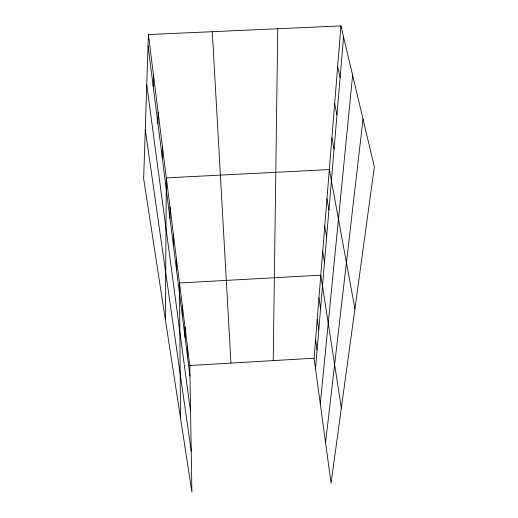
<?xml version="1.0" encoding="UTF-8"?>
<svg xmlns="http://www.w3.org/2000/svg" width="518" height="518" viewBox="0 0 518 518"><rect width="100%" height="100%" fill="white"/><g stroke="black" fill="none" stroke-linecap="round" stroke-linejoin="round"><path stroke-width="0.78" d="M169.962 218.395L169.995 207.071M165.365 319.677L166.343 177.875L329.338 169.567L354.914 308.896M162.263 157.757L162.399 146.348M273.219 360.606L277.752 28.743M157.932 123.595L158.132 112.192M153.211 86.422L153.49 75.065M148.426 34.57L143.654 178.632L191.913 492.1L189.802 365.514L148.426 34.57L340.941 25.9L374.346 166.874L331.067 483.184L314.089 358.203L340.941 25.9M315.507 368.596L343.557 36.92M320.292 403.846L352.622 75.194M325.569 442.715L363.027 119.114M189.802 365.514L314.089 358.203M337.665 66.466L340.112 77.603M334.66 103.671L336.959 114.873M331.889 137.93L334.065 149.139M326.968 198.88L328.917 210.023M324.767 226.107L326.618 237.186M322.714 251.476L324.482 262.464M341.343 408.08L320.804 275.162L179.487 282.983L180.484 417.884M318.959 297.973L320.564 308.754M317.236 319.334L318.771 329.992M145.273 129.772L191.226 451.094M315.611 339.368L317.087 349.896M146.762 84.887L190.572 411.726M148.057 45.811L189.976 376.036M212.296 31.695L230.963 363.092M187.464 346.807L187.62 357.465M184.978 326.897L185.114 337.697M182.323 305.672L182.433 316.595M176.541 259.427L176.593 270.577M173.381 234.181L173.394 245.428"/></g></svg>
